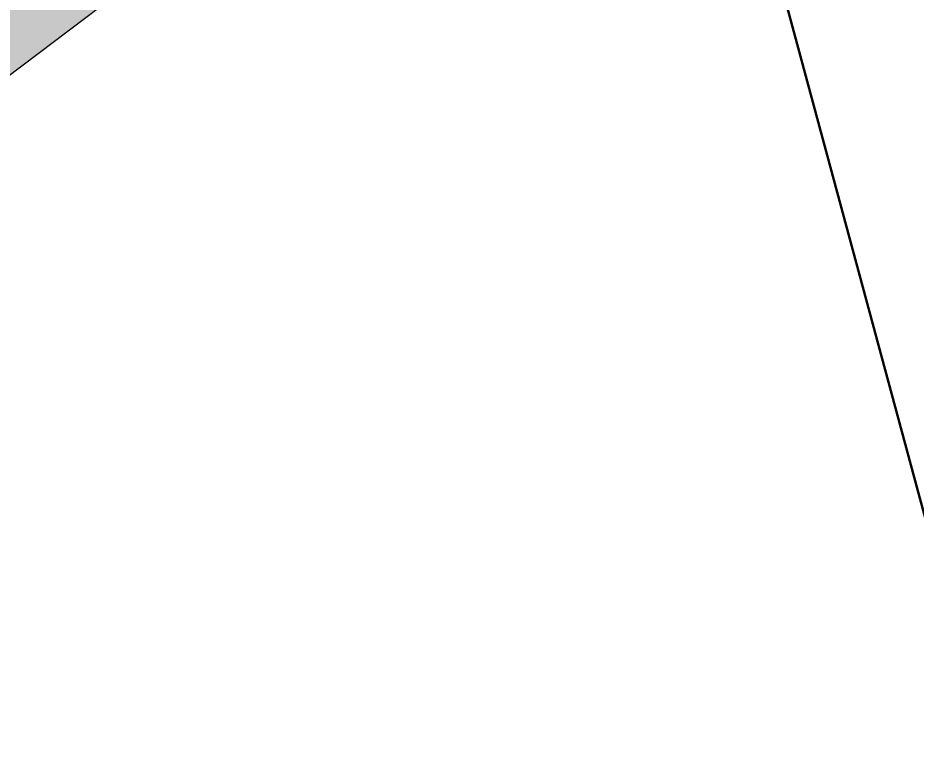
# Model space of a CAD drawing. Header units: millimetres. Extents: x 2232 to 85269, y -3593 to 5869.
# Drawn here: x 4008.5 to 4210, y 4034.5 to 4197.7 of the extents above; entities that cross this region are included whole.
import ezdxf

# ---------------------------------------------------------------- set-up
doc = ezdxf.new("R2010")
doc.units = ezdxf.units.MM
for name, color, linetype, lineweight in [('Kiris', 7, 'Continuous', 30), ('sıva iç', 21, 'Continuous', 0), ('ÖLÇÜ İÇ', 7, 'Continuous', 9)]:
    doc.layers.add(name, color=color, linetype=linetype, lineweight=lineweight)
doc.layers.add('LINES', color=50, linetype='Continuous')
doc.layers.add('Yazi', color=7, linetype='Continuous')
doc.styles.add('m2', font='arial.ttf', dxfattribs={"width": 0.8, "height": 16})
doc.styles.get("Standard").update_dxf_attribs({"font": 'arial.ttf'})

# ---------------------------------------------------------------- blocks, each defined once
blk = doc.blocks.new('DFGDFG')
blk.add_polyline3d([(1063620.69, -436678.42, -138060.71), (1064618.24, -436970.1, -138060.71), (1064937.4, -438150.83, -138060.71), (1063811.86, -439339, -138060.71), (1062024.82, -438816.48, -138060.71)])
at = {"layer": 'LINES', "linetype": 'Continuous', "style": 'm2', "width": 0.8}
blk.add_text('VATAN CAD.', height=361.382, rotation=46.86803, dxfattribs=at).set_placement((1064174.99, -439672.19))
at = {"layer": 'Yazi'}
blk.add_text('351', height=360, dxfattribs=at).set_placement((1063201.92, -438229.63, -138060.71))
blk = doc.blocks.new('GHGFHGF')
at = {"linetype": 'ByBlock', "ltscale": 50}
h = blk.add_hatch(dxfattribs=at)
h.set_pattern_fill('AR-CONC', color=252, scale=10, style=0)
h.set_pattern_definition([(50, (0, 0), (71.7260183, -6.2752135), [7.5, -82.5]), (355, (0, 0), (-13.8751334, 75.2192134), [6, -66]), (100.4514445, (5.98, -0.52), (57.8508847, 68.943999), [6.3740192, -70.1142112]), (46.1842, (0, 20), (106.724133, -16.551928), [11.25, -123.75]), (96.6356355, (8.89, 18.62), (93.4661946, 97.41186), [9.561034, -105.171376]), (351.184164, (0, 20), (93.4661945, 97.41186), [9, -99]), (21, (10, 15), (59.6907052, -40.261889), [7.5, -82.5]), (326, (10, 15), (24.331533, 72.5150045), [6, -66]), (71.451445, (14.974, 11.645), (84.0222377, 32.2531153), [6.374019, -70.1142112]), (37.5, (0, 0), (1.21598553, 33.2893854), [0, -65.2, 0, -67, 0, -66.25]), (7.5, (0, 0), (26.3069537, 39.4411712), [0, -38.2, 0, -63.7, 0, -25.25]), (327.5, (-22.3, 0), (53.3822436, -2.25548717), [0, -25, 0, -78, 0, -103.5]), (317.5, (-32.3, 0), (58.318617, 10.0104982), [0, -32.5, 0, -51.8, 0, -73.5])])
h.paths.add_polyline_path([(1293639.78, -410439.54), (1293283.41, -410439.54), (1293556.41, -410913.65), (1295564.41, -410913.65), (1295813.38, -410409.54), (1295805.64, -410409.54), (1295449.78, -410409.54), (1295449.78, -410689.54), (1295451.78, -410689.54), (1295499.78, -410689.54), (1295539.78, -410689.54), (1295524.78, -410749.54), (1295499.78, -410749.54), (1295499.78, -410754.54), (1294949.78, -410754.54), (1294949.78, -410869.54), (1294949.78, -410899.54), (1294719.78, -410899.54), (1294694.78, -410899.54), (1294694.78, -410754.54), (1293589.78, -410754.54), (1293589.78, -410749.54), (1293564.78, -410749.54), (1293549.78, -410689.54), (1293589.78, -410689.54), (1293637.78, -410689.54), (1293639.78, -410689.54)])
h.paths.add_polyline_path([(1293241.26, -410445.55), (1293458.3, -410445.55), (1293458.3, -410423.41), (1293241.26, -410423.41)], flags=9)
h.paths.add_polyline_path([(1293241.52, -410691.66), (1293475.04, -410691.66), (1293475.04, -410671.09), (1293241.52, -410671.09)], flags=9)
h.paths.add_polyline_path([(1293242.04, -410750.94), (1293495.49, -410750.94), (1293495.49, -410733.47), (1293242.04, -410733.47)], flags=9)
h.paths.add_polyline_path([(1293242.04, -410393.31), (1293458.81, -410393.31), (1293458.81, -410375.84), (1293242.04, -410375.84)], flags=9)
h.paths.add_polyline_path([(1293212.02, -410583.59), (1293506.96, -410583.59), (1293506.96, -410537.02), (1293212.02, -410537.02)], flags=9)
at = {"layer": 'sıva iç'}
blk.add_lwpolyline([(1293283.41, -410439.54), (1293556.41, -410913.65), (1295564.41, -410913.65), (1295813.38, -410409.54)], dxfattribs=at)
blk = doc.blocks.new('RRRR')
at = {"layer": 'Kiris', "color": 18, "true_color": 0x000000}
blk.add_blockref('DFGDFG', (59854.18, 0), dxfattribs=at)
at = {"layer": 'sıva iç', "rotation": 37.05267661197627}
blk.add_blockref('GHGFHGF', (-156760.25, -889310.84), dxfattribs=at)

msp = doc.modelspace()

# ---------------------------------------------------------------- block references
at = {"layer": 'ÖLÇÜ İÇ', "xscale": 0.25, "yscale": 0.25, "zscale": 0.25}
msp.add_blockref('RRRR', (-276957.06, 113516.85), dxfattribs=at)

doc.saveas('drawing.dxf')
